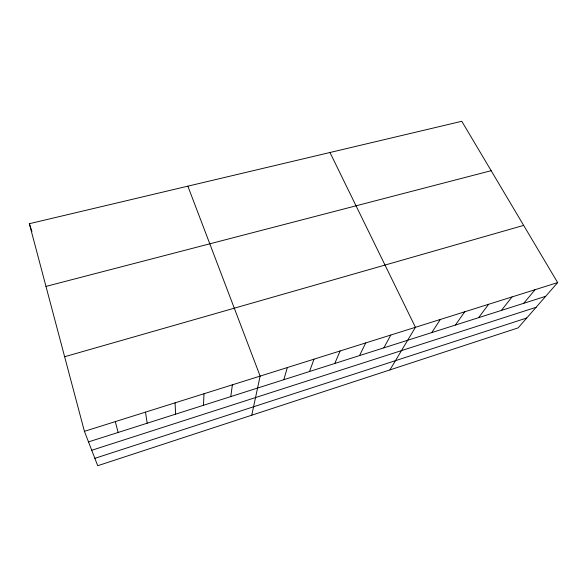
<?xml version="1.0" encoding="UTF-8"?>
<svg xmlns="http://www.w3.org/2000/svg" width="587" height="587" viewBox="0 0 587 587"><rect width="100%" height="100%" fill="white"/><g stroke="black" fill="none" stroke-linecap="round" stroke-linejoin="round"><path stroke-width="0.88" d="M203.491 405.279L204.019 393.738M230.801 396.577L232.371 384.83M251.75 415.207L260.136 376.098L187.862 186.167M283.815 379.701L287.337 367.55M309.547 371.505L313.986 359.178M334.788 363.463L340.108 350.967M359.545 355.583L365.716 342.918M383.839 347.849L390.825 335.03M389.915 369.905L415.442 327.289L329.975 152.503M431.775 332.58L440.316 319.475M455.417 325.051L464.699 311.814M478.618 317.662L488.611 304.293M501.386 310.413L512.062 296.927M523.736 303.296L535.073 289.692M557.65 282.596L518.138 327.869L97.706 465.718L84.418 431.328L29.35 223.706L461.786 121.282L557.65 282.596L84.418 431.328M94.859 458.344L526.744 318.007M91.741 450.266L536.1 307.295M88.505 441.894L545.683 296.31M64.636 356.735L523.655 225.393M45.984 286.405L491.15 170.692M29.35 223.706L31.947 231.491M115.294 421.62L118.148 432.45M145.503 412.125L147.183 423.205M175.073 402.836L175.623 414.151"/></g></svg>
